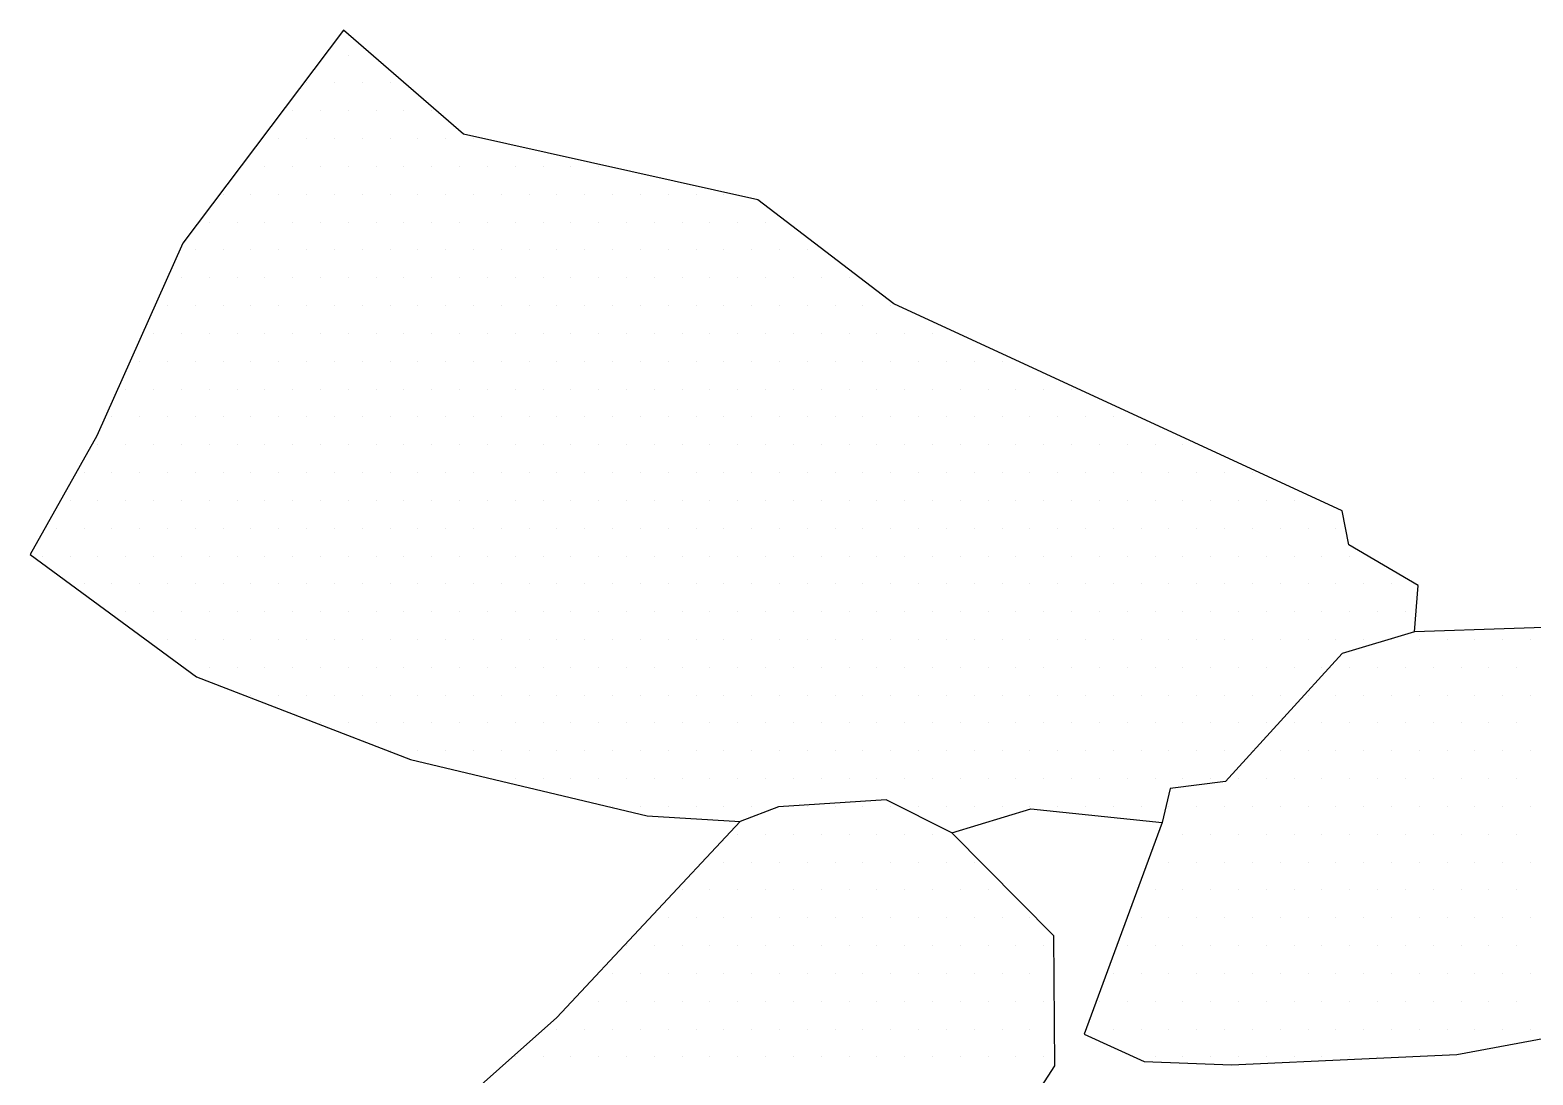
# Model space of a CAD drawing. Header units: metres. Extents: x -3.83 to -1.05, y -18.12 to -14.61.
# Drawn here: x -3.831 to -3.155, y -16.008 to -15.539 of the extents above; entities that cross this region are included whole.
import ezdxf

# ---------------------------------------------------------------- set-up
doc = ezdxf.new("R2010")
doc.units = ezdxf.units.M
doc.header["$LTSCALE"] = 25
doc.header["$MEASUREMENT"] = 0
doc.layers.get('0').update_dxf_attribs({"linetype": 'CONTINUOUS'})
doc.layers.add('STEINE', color=4, linetype='CONTINUOUS')
doc.layers.add('STEINESCHRAFF', color=4, linetype='CONTINUOUS')

# ---------------------------------------------------------------- blocks, each defined once
blk = doc.blocks.new('*X2')
at = {"color": 0}
for p, q in [((-368.75, -1555), (-368.75, -1555)), ((-370.625, -1556.25), (-370.625, -1556.25)), ((-369.375, -1556.25), (-369.375, -1556.25)), ((-368.125, -1556.25), (-368.125, -1556.25)), ((-366.875, -1556.25), (-366.875, -1556.25)), ((-371.25, -1557.5), (-371.25, -1557.5)), ((-370, -1557.5), (-370, -1557.5)), ((-368.75, -1557.5), (-368.75, -1557.5)), ((-367.5, -1557.5), (-367.5, -1557.5)), ((-366.25, -1557.5), (-366.25, -1557.5)), ((-365, -1557.5), (-365, -1557.5)), ((-371.875, -1558.75), (-371.875, -1558.75)), ((-370.625, -1558.75), (-370.625, -1558.75)), ((-369.375, -1558.75), (-369.375, -1558.75)), ((-368.125, -1558.75), (-368.125, -1558.75)), ((-366.875, -1558.75), (-366.875, -1558.75)), ((-365.625, -1558.75), (-365.625, -1558.75)), ((-364.375, -1558.75), (-364.375, -1558.75)), ((-363.125, -1558.75), (-363.125, -1558.75)), ((-372.5, -1560), (-372.5, -1560)), ((-371.25, -1560), (-371.25, -1560)), ((-370, -1560), (-370, -1560)), ((-368.75, -1560), (-368.75, -1560)), ((-367.5, -1560), (-367.5, -1560)), ((-366.25, -1560), (-366.25, -1560)), ((-365, -1560), (-365, -1560)), ((-363.75, -1560), (-363.75, -1560)), ((-362.5, -1560), (-362.5, -1560)), ((-361.25, -1560), (-361.25, -1560)), ((-360, -1560), (-360, -1560)), ((-358.75, -1560), (-358.75, -1560)), ((-357.5, -1560), (-357.5, -1560)), ((-374.375, -1561.25), (-374.375, -1561.25)), ((-373.125, -1561.25), (-373.125, -1561.25)), ((-371.875, -1561.25), (-371.875, -1561.25)), ((-370.625, -1561.25), (-370.625, -1561.25)), ((-369.375, -1561.25), (-369.375, -1561.25)), ((-368.125, -1561.25), (-368.125, -1561.25)), ((-366.875, -1561.25), (-366.875, -1561.25)), ((-365.625, -1561.25), (-365.625, -1561.25)), ((-364.375, -1561.25), (-364.375, -1561.25)), ((-363.125, -1561.25), (-363.125, -1561.25)), ((-361.875, -1561.25), (-361.875, -1561.25)), ((-360.625, -1561.25), (-360.625, -1561.25)), ((-359.375, -1561.25), (-359.375, -1561.25)), ((-358.125, -1561.25), (-358.125, -1561.25)), ((-356.875, -1561.25), (-356.875, -1561.25)), ((-355.625, -1561.25), (-355.625, -1561.25)), ((-354.375, -1561.25), (-354.375, -1561.25)), ((-353.125, -1561.25), (-353.125, -1561.25)), ((-351.875, -1561.25), (-351.875, -1561.25)), ((-375, -1562.5), (-375, -1562.5)), ((-373.75, -1562.5), (-373.75, -1562.5)), ((-372.5, -1562.5), (-372.5, -1562.5)), ((-371.25, -1562.5), (-371.25, -1562.5)), ((-370, -1562.5), (-370, -1562.5)), ((-368.75, -1562.5), (-368.75, -1562.5)), ((-367.5, -1562.5), (-367.5, -1562.5)), ((-366.25, -1562.5), (-366.25, -1562.5)), ((-365, -1562.5), (-365, -1562.5)), ((-363.75, -1562.5), (-363.75, -1562.5)), ((-362.5, -1562.5), (-362.5, -1562.5)), ((-361.25, -1562.5), (-361.25, -1562.5)), ((-360, -1562.5), (-360, -1562.5)), ((-358.75, -1562.5), (-358.75, -1562.5)), ((-357.5, -1562.5), (-357.5, -1562.5)), ((-356.25, -1562.5), (-356.25, -1562.5)), ((-355, -1562.5), (-355, -1562.5)), ((-353.75, -1562.5), (-353.75, -1562.5)), ((-352.5, -1562.5), (-352.5, -1562.5)), ((-351.25, -1562.5), (-351.25, -1562.5)), ((-350, -1562.5), (-350, -1562.5)), ((-375.625, -1563.75), (-375.625, -1563.75)), ((-374.375, -1563.75), (-374.375, -1563.75)), ((-373.125, -1563.75), (-373.125, -1563.75)), ((-371.875, -1563.75), (-371.875, -1563.75)), ((-370.625, -1563.75), (-370.625, -1563.75)), ((-369.375, -1563.75), (-369.375, -1563.75)), ((-368.125, -1563.75), (-368.125, -1563.75)), ((-366.875, -1563.75), (-366.875, -1563.75)), ((-365.625, -1563.75), (-365.625, -1563.75)), ((-364.375, -1563.75), (-364.375, -1563.75)), ((-363.125, -1563.75), (-363.125, -1563.75)), ((-361.875, -1563.75), (-361.875, -1563.75)), ((-360.625, -1563.75), (-360.625, -1563.75)), ((-359.375, -1563.75), (-359.375, -1563.75)), ((-358.125, -1563.75), (-358.125, -1563.75)), ((-356.875, -1563.75), (-356.875, -1563.75)), ((-355.625, -1563.75), (-355.625, -1563.75)), ((-354.375, -1563.75), (-354.375, -1563.75)), ((-353.125, -1563.75), (-353.125, -1563.75)), ((-351.875, -1563.75), (-351.875, -1563.75)), ((-350.625, -1563.75), (-350.625, -1563.75)), ((-349.375, -1563.75), (-349.375, -1563.75)), ((-348.125, -1563.75), (-348.125, -1563.75)), ((-376.25, -1565), (-376.25, -1565)), ((-375, -1565), (-375, -1565)), ((-373.75, -1565), (-373.75, -1565)), ((-372.5, -1565), (-372.5, -1565)), ((-371.25, -1565), (-371.25, -1565)), ((-370, -1565), (-370, -1565)), ((-368.75, -1565), (-368.75, -1565)), ((-367.5, -1565), (-367.5, -1565)), ((-366.25, -1565), (-366.25, -1565)), ((-365, -1565), (-365, -1565)), ((-363.75, -1565), (-363.75, -1565)), ((-362.5, -1565), (-362.5, -1565)), ((-361.25, -1565), (-361.25, -1565)), ((-360, -1565), (-360, -1565)), ((-358.75, -1565), (-358.75, -1565)), ((-357.5, -1565), (-357.5, -1565)), ((-356.25, -1565), (-356.25, -1565)), ((-355, -1565), (-355, -1565)), ((-353.75, -1565), (-353.75, -1565)), ((-352.5, -1565), (-352.5, -1565)), ((-351.25, -1565), (-351.25, -1565)), ((-350, -1565), (-350, -1565)), ((-348.75, -1565), (-348.75, -1565)), ((-347.5, -1565), (-347.5, -1565)), ((-346.25, -1565), (-346.25, -1565)), ((-376.875, -1566.25), (-376.875, -1566.25)), ((-375.625, -1566.25), (-375.625, -1566.25)), ((-374.375, -1566.25), (-374.375, -1566.25)), ((-373.125, -1566.25), (-373.125, -1566.25)), ((-371.875, -1566.25), (-371.875, -1566.25)), ((-370.625, -1566.25), (-370.625, -1566.25)), ((-369.375, -1566.25), (-369.375, -1566.25)), ((-368.125, -1566.25), (-368.125, -1566.25)), ((-366.875, -1566.25), (-366.875, -1566.25)), ((-365.625, -1566.25), (-365.625, -1566.25)), ((-364.375, -1566.25), (-364.375, -1566.25)), ((-363.125, -1566.25), (-363.125, -1566.25)), ((-361.875, -1566.25), (-361.875, -1566.25)), ((-360.625, -1566.25), (-360.625, -1566.25)), ((-359.375, -1566.25), (-359.375, -1566.25)), ((-358.125, -1566.25), (-358.125, -1566.25)), ((-356.875, -1566.25), (-356.875, -1566.25)), ((-355.625, -1566.25), (-355.625, -1566.25)), ((-354.375, -1566.25), (-354.375, -1566.25)), ((-353.125, -1566.25), (-353.125, -1566.25)), ((-351.875, -1566.25), (-351.875, -1566.25)), ((-350.625, -1566.25), (-350.625, -1566.25)), ((-349.375, -1566.25), (-349.375, -1566.25)), ((-348.125, -1566.25), (-348.125, -1566.25)), ((-346.875, -1566.25), (-346.875, -1566.25)), ((-345.625, -1566.25), (-345.625, -1566.25)), ((-344.375, -1566.25), (-344.375, -1566.25)), ((-377.5, -1567.5), (-377.5, -1567.5)), ((-376.25, -1567.5), (-376.25, -1567.5)), ((-375, -1567.5), (-375, -1567.5)), ((-373.75, -1567.5), (-373.75, -1567.5)), ((-372.5, -1567.5), (-372.5, -1567.5)), ((-371.25, -1567.5), (-371.25, -1567.5)), ((-370, -1567.5), (-370, -1567.5)), ((-368.75, -1567.5), (-368.75, -1567.5)), ((-367.5, -1567.5), (-367.5, -1567.5)), ((-366.25, -1567.5), (-366.25, -1567.5)), ((-365, -1567.5), (-365, -1567.5)), ((-363.75, -1567.5), (-363.75, -1567.5)), ((-362.5, -1567.5), (-362.5, -1567.5)), ((-361.25, -1567.5), (-361.25, -1567.5)), ((-360, -1567.5), (-360, -1567.5)), ((-358.75, -1567.5), (-358.75, -1567.5)), ((-357.5, -1567.5), (-357.5, -1567.5)), ((-356.25, -1567.5), (-356.25, -1567.5)), ((-355, -1567.5), (-355, -1567.5)), ((-353.75, -1567.5), (-353.75, -1567.5)), ((-352.5, -1567.5), (-352.5, -1567.5)), ((-351.25, -1567.5), (-351.25, -1567.5)), ((-350, -1567.5), (-350, -1567.5)), ((-348.75, -1567.5), (-348.75, -1567.5)), ((-347.5, -1567.5), (-347.5, -1567.5)), ((-346.25, -1567.5), (-346.25, -1567.5)), ((-345, -1567.5), (-345, -1567.5)), ((-343.75, -1567.5), (-343.75, -1567.5)), ((-342.5, -1567.5), (-342.5, -1567.5)), ((-378.125, -1568.75), (-378.125, -1568.75)), ((-376.875, -1568.75), (-376.875, -1568.75)), ((-375.625, -1568.75), (-375.625, -1568.75)), ((-374.375, -1568.75), (-374.375, -1568.75)), ((-373.125, -1568.75), (-373.125, -1568.75)), ((-371.875, -1568.75), (-371.875, -1568.75)), ((-370.625, -1568.75), (-370.625, -1568.75)), ((-369.375, -1568.75), (-369.375, -1568.75)), ((-368.125, -1568.75), (-368.125, -1568.75)), ((-366.875, -1568.75), (-366.875, -1568.75)), ((-365.625, -1568.75), (-365.625, -1568.75)), ((-364.375, -1568.75), (-364.375, -1568.75)), ((-363.125, -1568.75), (-363.125, -1568.75)), ((-361.875, -1568.75), (-361.875, -1568.75)), ((-360.625, -1568.75), (-360.625, -1568.75)), ((-359.375, -1568.75), (-359.375, -1568.75)), ((-358.125, -1568.75), (-358.125, -1568.75)), ((-356.875, -1568.75), (-356.875, -1568.75)), ((-355.625, -1568.75), (-355.625, -1568.75)), ((-354.375, -1568.75), (-354.375, -1568.75)), ((-353.125, -1568.75), (-353.125, -1568.75)), ((-351.875, -1568.75), (-351.875, -1568.75)), ((-350.625, -1568.75), (-350.625, -1568.75)), ((-349.375, -1568.75), (-349.375, -1568.75)), ((-348.125, -1568.75), (-348.125, -1568.75)), ((-346.875, -1568.75), (-346.875, -1568.75)), ((-345.625, -1568.75), (-345.625, -1568.75)), ((-344.375, -1568.75), (-344.375, -1568.75)), ((-343.125, -1568.75), (-343.125, -1568.75)), ((-341.875, -1568.75), (-341.875, -1568.75)), ((-340.625, -1568.75), (-340.625, -1568.75)), ((-339.375, -1568.75), (-339.375, -1568.75)), ((-378.75, -1570), (-378.75, -1570)), ((-377.5, -1570), (-377.5, -1570)), ((-376.25, -1570), (-376.25, -1570)), ((-375, -1570), (-375, -1570)), ((-373.75, -1570), (-373.75, -1570)), ((-372.5, -1570), (-372.5, -1570)), ((-371.25, -1570), (-371.25, -1570)), ((-370, -1570), (-370, -1570)), ((-368.75, -1570), (-368.75, -1570)), ((-367.5, -1570), (-367.5, -1570)), ((-366.25, -1570), (-366.25, -1570)), ((-365, -1570), (-365, -1570)), ((-363.75, -1570), (-363.75, -1570)), ((-362.5, -1570), (-362.5, -1570)), ((-361.25, -1570), (-361.25, -1570)), ((-360, -1570), (-360, -1570)), ((-358.75, -1570), (-358.75, -1570)), ((-357.5, -1570), (-357.5, -1570)), ((-356.25, -1570), (-356.25, -1570)), ((-355, -1570), (-355, -1570)), ((-353.75, -1570), (-353.75, -1570)), ((-352.5, -1570), (-352.5, -1570)), ((-351.25, -1570), (-351.25, -1570)), ((-350, -1570), (-350, -1570)), ((-348.75, -1570), (-348.75, -1570)), ((-347.5, -1570), (-347.5, -1570)), ((-346.25, -1570), (-346.25, -1570)), ((-345, -1570), (-345, -1570)), ((-343.75, -1570), (-343.75, -1570)), ((-342.5, -1570), (-342.5, -1570)), ((-341.25, -1570), (-341.25, -1570)), ((-340, -1570), (-340, -1570)), ((-338.75, -1570), (-338.75, -1570)), ((-337.5, -1570), (-337.5, -1570)), ((-336.25, -1570), (-336.25, -1570)), ((-379.375, -1571.25), (-379.375, -1571.25)), ((-378.125, -1571.25), (-378.125, -1571.25)), ((-376.875, -1571.25), (-376.875, -1571.25)), ((-375.625, -1571.25), (-375.625, -1571.25)), ((-374.375, -1571.25), (-374.375, -1571.25)), ((-373.125, -1571.25), (-373.125, -1571.25)), ((-371.875, -1571.25), (-371.875, -1571.25)), ((-370.625, -1571.25), (-370.625, -1571.25)), ((-369.375, -1571.25), (-369.375, -1571.25)), ((-368.125, -1571.25), (-368.125, -1571.25)), ((-366.875, -1571.25), (-366.875, -1571.25)), ((-365.625, -1571.25), (-365.625, -1571.25)), ((-364.375, -1571.25), (-364.375, -1571.25)), ((-363.125, -1571.25), (-363.125, -1571.25)), ((-361.875, -1571.25), (-361.875, -1571.25)), ((-360.625, -1571.25), (-360.625, -1571.25)), ((-359.375, -1571.25), (-359.375, -1571.25)), ((-358.125, -1571.25), (-358.125, -1571.25)), ((-356.875, -1571.25), (-356.875, -1571.25)), ((-355.625, -1571.25), (-355.625, -1571.25)), ((-354.375, -1571.25), (-354.375, -1571.25)), ((-353.125, -1571.25), (-353.125, -1571.25)), ((-351.875, -1571.25), (-351.875, -1571.25)), ((-350.625, -1571.25), (-350.625, -1571.25)), ((-349.375, -1571.25), (-349.375, -1571.25)), ((-348.125, -1571.25), (-348.125, -1571.25)), ((-346.875, -1571.25), (-346.875, -1571.25)), ((-345.625, -1571.25), (-345.625, -1571.25)), ((-344.375, -1571.25), (-344.375, -1571.25)), ((-343.125, -1571.25), (-343.125, -1571.25)), ((-341.875, -1571.25), (-341.875, -1571.25)), ((-340.625, -1571.25), (-340.625, -1571.25)), ((-339.375, -1571.25), (-339.375, -1571.25)), ((-338.125, -1571.25), (-338.125, -1571.25)), ((-336.875, -1571.25), (-336.875, -1571.25)), ((-335.625, -1571.25), (-335.625, -1571.25)), ((-334.375, -1571.25), (-334.375, -1571.25)), ((-380, -1572.5), (-380, -1572.5)), ((-378.75, -1572.5), (-378.75, -1572.5)), ((-377.5, -1572.5), (-377.5, -1572.5)), ((-376.25, -1572.5), (-376.25, -1572.5)), ((-375, -1572.5), (-375, -1572.5)), ((-373.75, -1572.5), (-373.75, -1572.5)), ((-372.5, -1572.5), (-372.5, -1572.5)), ((-371.25, -1572.5), (-371.25, -1572.5)), ((-370, -1572.5), (-370, -1572.5)), ((-368.75, -1572.5), (-368.75, -1572.5)), ((-367.5, -1572.5), (-367.5, -1572.5)), ((-366.25, -1572.5), (-366.25, -1572.5)), ((-365, -1572.5), (-365, -1572.5)), ((-363.75, -1572.5), (-363.75, -1572.5)), ((-362.5, -1572.5), (-362.5, -1572.5)), ((-361.25, -1572.5), (-361.25, -1572.5)), ((-360, -1572.5), (-360, -1572.5)), ((-358.75, -1572.5), (-358.75, -1572.5)), ((-357.5, -1572.5), (-357.5, -1572.5)), ((-356.25, -1572.5), (-356.25, -1572.5)), ((-355, -1572.5), (-355, -1572.5)), ((-353.75, -1572.5), (-353.75, -1572.5)), ((-352.5, -1572.5), (-352.5, -1572.5)), ((-351.25, -1572.5), (-351.25, -1572.5)), ((-350, -1572.5), (-350, -1572.5)), ((-348.75, -1572.5), (-348.75, -1572.5)), ((-347.5, -1572.5), (-347.5, -1572.5)), ((-346.25, -1572.5), (-346.25, -1572.5)), ((-345, -1572.5), (-345, -1572.5)), ((-343.75, -1572.5), (-343.75, -1572.5)), ((-342.5, -1572.5), (-342.5, -1572.5)), ((-341.25, -1572.5), (-341.25, -1572.5)), ((-340, -1572.5), (-340, -1572.5)), ((-338.75, -1572.5), (-338.75, -1572.5)), ((-337.5, -1572.5), (-337.5, -1572.5)), ((-336.25, -1572.5), (-336.25, -1572.5)), ((-335, -1572.5), (-335, -1572.5)), ((-333.75, -1572.5), (-333.75, -1572.5)), ((-332.5, -1572.5), (-332.5, -1572.5)), ((-331.25, -1572.5), (-331.25, -1572.5)), ((-380.625, -1573.75), (-380.625, -1573.75)), ((-379.375, -1573.75), (-379.375, -1573.75)), ((-378.125, -1573.75), (-378.125, -1573.75)), ((-376.875, -1573.75), (-376.875, -1573.75)), ((-375.625, -1573.75), (-375.625, -1573.75)), ((-374.375, -1573.75), (-374.375, -1573.75)), ((-373.125, -1573.75), (-373.125, -1573.75)), ((-371.875, -1573.75), (-371.875, -1573.75)), ((-370.625, -1573.75), (-370.625, -1573.75)), ((-369.375, -1573.75), (-369.375, -1573.75)), ((-368.125, -1573.75), (-368.125, -1573.75)), ((-366.875, -1573.75), (-366.875, -1573.75)), ((-365.625, -1573.75), (-365.625, -1573.75)), ((-364.375, -1573.75), (-364.375, -1573.75)), ((-363.125, -1573.75), (-363.125, -1573.75)), ((-361.875, -1573.75), (-361.875, -1573.75)), ((-360.625, -1573.75), (-360.625, -1573.75)), ((-359.375, -1573.75), (-359.375, -1573.75)), ((-358.125, -1573.75), (-358.125, -1573.75)), ((-356.875, -1573.75), (-356.875, -1573.75)), ((-355.625, -1573.75), (-355.625, -1573.75)), ((-354.375, -1573.75), (-354.375, -1573.75)), ((-353.125, -1573.75), (-353.125, -1573.75)), ((-351.875, -1573.75), (-351.875, -1573.75)), ((-350.625, -1573.75), (-350.625, -1573.75)), ((-349.375, -1573.75), (-349.375, -1573.75)), ((-348.125, -1573.75), (-348.125, -1573.75)), ((-346.875, -1573.75), (-346.875, -1573.75)), ((-345.625, -1573.75), (-345.625, -1573.75)), ((-344.375, -1573.75), (-344.375, -1573.75)), ((-343.125, -1573.75), (-343.125, -1573.75)), ((-341.875, -1573.75), (-341.875, -1573.75)), ((-340.625, -1573.75), (-340.625, -1573.75)), ((-339.375, -1573.75), (-339.375, -1573.75)), ((-338.125, -1573.75), (-338.125, -1573.75)), ((-336.875, -1573.75), (-336.875, -1573.75)), ((-335.625, -1573.75), (-335.625, -1573.75)), ((-334.375, -1573.75), (-334.375, -1573.75)), ((-333.125, -1573.75), (-333.125, -1573.75)), ((-331.875, -1573.75), (-331.875, -1573.75)), ((-330.625, -1573.75), (-330.625, -1573.75)), ((-329.375, -1573.75), (-329.375, -1573.75)), ((-328.125, -1573.75), (-328.125, -1573.75)), ((-381.25, -1575), (-381.25, -1575)), ((-380, -1575), (-380, -1575)), ((-378.75, -1575), (-378.75, -1575)), ((-377.5, -1575), (-377.5, -1575)), ((-376.25, -1575), (-376.25, -1575)), ((-375, -1575), (-375, -1575)), ((-373.75, -1575), (-373.75, -1575)), ((-372.5, -1575), (-372.5, -1575)), ((-371.25, -1575), (-371.25, -1575)), ((-370, -1575), (-370, -1575)), ((-368.75, -1575), (-368.75, -1575)), ((-367.5, -1575), (-367.5, -1575)), ((-366.25, -1575), (-366.25, -1575)), ((-365, -1575), (-365, -1575)), ((-363.75, -1575), (-363.75, -1575)), ((-362.5, -1575), (-362.5, -1575)), ((-361.25, -1575), (-361.25, -1575)), ((-360, -1575), (-360, -1575)), ((-358.75, -1575), (-358.75, -1575)), ((-357.5, -1575), (-357.5, -1575)), ((-356.25, -1575), (-356.25, -1575)), ((-355, -1575), (-355, -1575)), ((-353.75, -1575), (-353.75, -1575)), ((-352.5, -1575), (-352.5, -1575)), ((-351.25, -1575), (-351.25, -1575)), ((-350, -1575), (-350, -1575)), ((-348.75, -1575), (-348.75, -1575)), ((-347.5, -1575), (-347.5, -1575)), ((-346.25, -1575), (-346.25, -1575)), ((-345, -1575), (-345, -1575)), ((-343.75, -1575), (-343.75, -1575)), ((-342.5, -1575), (-342.5, -1575)), ((-341.25, -1575), (-341.25, -1575)), ((-340, -1575), (-340, -1575)), ((-338.75, -1575), (-338.75, -1575)), ((-337.5, -1575), (-337.5, -1575)), ((-336.25, -1575), (-336.25, -1575)), ((-335, -1575), (-335, -1575)), ((-333.75, -1575), (-333.75, -1575)), ((-332.5, -1575), (-332.5, -1575)), ((-331.25, -1575), (-331.25, -1575)), ((-330, -1575), (-330, -1575)), ((-328.75, -1575), (-328.75, -1575)), ((-327.5, -1575), (-327.5, -1575)), ((-326.25, -1575), (-326.25, -1575)), ((-381.875, -1576.25), (-381.875, -1576.25)), ((-380.625, -1576.25), (-380.625, -1576.25)), ((-379.375, -1576.25), (-379.375, -1576.25)), ((-378.125, -1576.25), (-378.125, -1576.25)), ((-376.875, -1576.25), (-376.875, -1576.25)), ((-375.625, -1576.25), (-375.625, -1576.25)), ((-374.375, -1576.25), (-374.375, -1576.25)), ((-373.125, -1576.25), (-373.125, -1576.25)), ((-371.875, -1576.25), (-371.875, -1576.25)), ((-370.625, -1576.25), (-370.625, -1576.25)), ((-369.375, -1576.25), (-369.375, -1576.25)), ((-368.125, -1576.25), (-368.125, -1576.25)), ((-366.875, -1576.25), (-366.875, -1576.25)), ((-365.625, -1576.25), (-365.625, -1576.25)), ((-364.375, -1576.25), (-364.375, -1576.25)), ((-363.125, -1576.25), (-363.125, -1576.25)), ((-361.875, -1576.25), (-361.875, -1576.25)), ((-360.625, -1576.25), (-360.625, -1576.25)), ((-359.375, -1576.25), (-359.375, -1576.25)), ((-358.125, -1576.25), (-358.125, -1576.25)), ((-356.875, -1576.25), (-356.875, -1576.25)), ((-355.625, -1576.25), (-355.625, -1576.25)), ((-354.375, -1576.25), (-354.375, -1576.25)), ((-353.125, -1576.25), (-353.125, -1576.25)), ((-351.875, -1576.25), (-351.875, -1576.25)), ((-350.625, -1576.25), (-350.625, -1576.25)), ((-349.375, -1576.25), (-349.375, -1576.25)), ((-348.125, -1576.25), (-348.125, -1576.25)), ((-346.875, -1576.25), (-346.875, -1576.25)), ((-345.625, -1576.25), (-345.625, -1576.25)), ((-344.375, -1576.25), (-344.375, -1576.25)), ((-343.125, -1576.25), (-343.125, -1576.25)), ((-341.875, -1576.25), (-341.875, -1576.25)), ((-340.625, -1576.25), (-340.625, -1576.25)), ((-339.375, -1576.25), (-339.375, -1576.25)), ((-338.125, -1576.25), (-338.125, -1576.25)), ((-336.875, -1576.25), (-336.875, -1576.25)), ((-335.625, -1576.25), (-335.625, -1576.25)), ((-334.375, -1576.25), (-334.375, -1576.25)), ((-333.125, -1576.25), (-333.125, -1576.25)), ((-331.875, -1576.25), (-331.875, -1576.25)), ((-330.625, -1576.25), (-330.625, -1576.25)), ((-329.375, -1576.25), (-329.375, -1576.25)), ((-328.125, -1576.25), (-328.125, -1576.25)), ((-326.875, -1576.25), (-326.875, -1576.25)), ((-325.625, -1576.25), (-325.625, -1576.25)), ((-324.375, -1576.25), (-324.375, -1576.25)), ((-382.5, -1577.5), (-382.5, -1577.5)), ((-381.25, -1577.5), (-381.25, -1577.5)), ((-380, -1577.5), (-380, -1577.5)), ((-378.75, -1577.5), (-378.75, -1577.5)), ((-377.5, -1577.5), (-377.5, -1577.5)), ((-376.25, -1577.5), (-376.25, -1577.5)), ((-375, -1577.5), (-375, -1577.5)), ((-373.75, -1577.5), (-373.75, -1577.5)), ((-372.5, -1577.5), (-372.5, -1577.5)), ((-371.25, -1577.5), (-371.25, -1577.5)), ((-370, -1577.5), (-370, -1577.5)), ((-368.75, -1577.5), (-368.75, -1577.5)), ((-367.5, -1577.5), (-367.5, -1577.5)), ((-366.25, -1577.5), (-366.25, -1577.5)), ((-365, -1577.5), (-365, -1577.5)), ((-363.75, -1577.5), (-363.75, -1577.5)), ((-362.5, -1577.5), (-362.5, -1577.5)), ((-361.25, -1577.5), (-361.25, -1577.5)), ((-360, -1577.5), (-360, -1577.5)), ((-358.75, -1577.5), (-358.75, -1577.5)), ((-357.5, -1577.5), (-357.5, -1577.5)), ((-356.25, -1577.5), (-356.25, -1577.5)), ((-355, -1577.5), (-355, -1577.5)), ((-353.75, -1577.5), (-353.75, -1577.5)), ((-352.5, -1577.5), (-352.5, -1577.5)), ((-351.25, -1577.5), (-351.25, -1577.5)), ((-350, -1577.5), (-350, -1577.5)), ((-348.75, -1577.5), (-348.75, -1577.5)), ((-347.5, -1577.5), (-347.5, -1577.5)), ((-346.25, -1577.5), (-346.25, -1577.5)), ((-345, -1577.5), (-345, -1577.5)), ((-343.75, -1577.5), (-343.75, -1577.5)), ((-342.5, -1577.5), (-342.5, -1577.5)), ((-341.25, -1577.5), (-341.25, -1577.5)), ((-340, -1577.5), (-340, -1577.5)), ((-338.75, -1577.5), (-338.75, -1577.5)), ((-337.5, -1577.5), (-337.5, -1577.5)), ((-336.25, -1577.5), (-336.25, -1577.5)), ((-335, -1577.5), (-335, -1577.5)), ((-333.75, -1577.5), (-333.75, -1577.5)), ((-332.5, -1577.5), (-332.5, -1577.5)), ((-331.25, -1577.5), (-331.25, -1577.5)), ((-330, -1577.5), (-330, -1577.5)), ((-328.75, -1577.5), (-328.75, -1577.5)), ((-327.5, -1577.5), (-327.5, -1577.5)), ((-326.25, -1577.5), (-326.25, -1577.5)), ((-325, -1577.5), (-325, -1577.5)), ((-323.75, -1577.5), (-323.75, -1577.5)), ((-380.625, -1578.75), (-380.625, -1578.75)), ((-379.375, -1578.75), (-379.375, -1578.75)), ((-378.125, -1578.75), (-378.125, -1578.75)), ((-376.875, -1578.75), (-376.875, -1578.75)), ((-375.625, -1578.75), (-375.625, -1578.75)), ((-374.375, -1578.75), (-374.375, -1578.75)), ((-373.125, -1578.75), (-373.125, -1578.75)), ((-371.875, -1578.75), (-371.875, -1578.75)), ((-370.625, -1578.75), (-370.625, -1578.75)), ((-369.375, -1578.75), (-369.375, -1578.75)), ((-368.125, -1578.75), (-368.125, -1578.75)), ((-366.875, -1578.75), (-366.875, -1578.75)), ((-365.625, -1578.75), (-365.625, -1578.75)), ((-364.375, -1578.75), (-364.375, -1578.75)), ((-363.125, -1578.75), (-363.125, -1578.75)), ((-361.875, -1578.75), (-361.875, -1578.75)), ((-360.625, -1578.75), (-360.625, -1578.75)), ((-359.375, -1578.75), (-359.375, -1578.75)), ((-358.125, -1578.75), (-358.125, -1578.75)), ((-356.875, -1578.75), (-356.875, -1578.75)), ((-355.625, -1578.75), (-355.625, -1578.75)), ((-354.375, -1578.75), (-354.375, -1578.75)), ((-353.125, -1578.75), (-353.125, -1578.75)), ((-351.875, -1578.75), (-351.875, -1578.75)), ((-350.625, -1578.75), (-350.625, -1578.75)), ((-349.375, -1578.75), (-349.375, -1578.75)), ((-348.125, -1578.75), (-348.125, -1578.75)), ((-346.875, -1578.75), (-346.875, -1578.75)), ((-345.625, -1578.75), (-345.625, -1578.75)), ((-344.375, -1578.75), (-344.375, -1578.75)), ((-343.125, -1578.75), (-343.125, -1578.75)), ((-341.875, -1578.75), (-341.875, -1578.75)), ((-340.625, -1578.75), (-340.625, -1578.75)), ((-339.375, -1578.75), (-339.375, -1578.75)), ((-338.125, -1578.75), (-338.125, -1578.75)), ((-336.875, -1578.75), (-336.875, -1578.75)), ((-335.625, -1578.75), (-335.625, -1578.75)), ((-334.375, -1578.75), (-334.375, -1578.75)), ((-333.125, -1578.75), (-333.125, -1578.75)), ((-331.875, -1578.75), (-331.875, -1578.75)), ((-330.625, -1578.75), (-330.625, -1578.75)), ((-329.375, -1578.75), (-329.375, -1578.75)), ((-328.125, -1578.75), (-328.125, -1578.75)), ((-326.875, -1578.75), (-326.875, -1578.75)), ((-325.625, -1578.75), (-325.625, -1578.75)), ((-324.375, -1578.75), (-324.375, -1578.75)), ((-323.125, -1578.75), (-323.125, -1578.75)), ((-321.875, -1578.75), (-321.875, -1578.75)), ((-378.75, -1580), (-378.75, -1580)), ((-377.5, -1580), (-377.5, -1580)), ((-376.25, -1580), (-376.25, -1580)), ((-375, -1580), (-375, -1580)), ((-373.75, -1580), (-373.75, -1580)), ((-372.5, -1580), (-372.5, -1580)), ((-371.25, -1580), (-371.25, -1580)), ((-370, -1580), (-370, -1580)), ((-368.75, -1580), (-368.75, -1580)), ((-367.5, -1580), (-367.5, -1580)), ((-366.25, -1580), (-366.25, -1580)), ((-365, -1580), (-365, -1580)), ((-363.75, -1580), (-363.75, -1580)), ((-362.5, -1580), (-362.5, -1580)), ((-361.25, -1580), (-361.25, -1580)), ((-360, -1580), (-360, -1580)), ((-358.75, -1580), (-358.75, -1580)), ((-357.5, -1580), (-357.5, -1580)), ((-356.25, -1580), (-356.25, -1580)), ((-355, -1580), (-355, -1580)), ((-353.75, -1580), (-353.75, -1580)), ((-352.5, -1580), (-352.5, -1580)), ((-351.25, -1580), (-351.25, -1580)), ((-350, -1580), (-350, -1580)), ((-348.75, -1580), (-348.75, -1580)), ((-347.5, -1580), (-347.5, -1580)), ((-346.25, -1580), (-346.25, -1580)), ((-345, -1580), (-345, -1580)), ((-343.75, -1580), (-343.75, -1580)), ((-342.5, -1580), (-342.5, -1580)), ((-341.25, -1580), (-341.25, -1580)), ((-340, -1580), (-340, -1580)), ((-338.75, -1580), (-338.75, -1580)), ((-337.5, -1580), (-337.5, -1580)), ((-336.25, -1580), (-336.25, -1580)), ((-335, -1580), (-335, -1580)), ((-333.75, -1580), (-333.75, -1580)), ((-332.5, -1580), (-332.5, -1580)), ((-331.25, -1580), (-331.25, -1580)), ((-330, -1580), (-330, -1580)), ((-328.75, -1580), (-328.75, -1580)), ((-327.5, -1580), (-327.5, -1580)), ((-326.25, -1580), (-326.25, -1580)), ((-325, -1580), (-325, -1580)), ((-323.75, -1580), (-323.75, -1580)), ((-322.5, -1580), (-322.5, -1580)), ((-321.25, -1580), (-321.25, -1580)), ((-376.875, -1581.25), (-376.875, -1581.25)), ((-375.625, -1581.25), (-375.625, -1581.25)), ((-374.375, -1581.25), (-374.375, -1581.25)), ((-373.125, -1581.25), (-373.125, -1581.25)), ((-371.875, -1581.25), (-371.875, -1581.25)), ((-370.625, -1581.25), (-370.625, -1581.25)), ((-369.375, -1581.25), (-369.375, -1581.25)), ((-368.125, -1581.25), (-368.125, -1581.25)), ((-366.875, -1581.25), (-366.875, -1581.25)), ((-365.625, -1581.25), (-365.625, -1581.25)), ((-364.375, -1581.25), (-364.375, -1581.25)), ((-363.125, -1581.25), (-363.125, -1581.25)), ((-361.875, -1581.25), (-361.875, -1581.25)), ((-360.625, -1581.25), (-360.625, -1581.25)), ((-359.375, -1581.25), (-359.375, -1581.25)), ((-358.125, -1581.25), (-358.125, -1581.25)), ((-356.875, -1581.25), (-356.875, -1581.25)), ((-355.625, -1581.25), (-355.625, -1581.25)), ((-354.375, -1581.25), (-354.375, -1581.25)), ((-353.125, -1581.25), (-353.125, -1581.25)), ((-351.875, -1581.25), (-351.875, -1581.25)), ((-350.625, -1581.25), (-350.625, -1581.25)), ((-349.375, -1581.25), (-349.375, -1581.25)), ((-348.125, -1581.25), (-348.125, -1581.25)), ((-346.875, -1581.25), (-346.875, -1581.25)), ((-345.625, -1581.25), (-345.625, -1581.25)), ((-344.375, -1581.25), (-344.375, -1581.25)), ((-343.125, -1581.25), (-343.125, -1581.25)), ((-341.875, -1581.25), (-341.875, -1581.25)), ((-340.625, -1581.25), (-340.625, -1581.25)), ((-339.375, -1581.25), (-339.375, -1581.25)), ((-338.125, -1581.25), (-338.125, -1581.25)), ((-336.875, -1581.25), (-336.875, -1581.25)), ((-335.625, -1581.25), (-335.625, -1581.25)), ((-334.375, -1581.25), (-334.375, -1581.25)), ((-333.125, -1581.25), (-333.125, -1581.25)), ((-331.875, -1581.25), (-331.875, -1581.25)), ((-330.625, -1581.25), (-330.625, -1581.25)), ((-329.375, -1581.25), (-329.375, -1581.25)), ((-328.125, -1581.25), (-328.125, -1581.25)), ((-326.875, -1581.25), (-326.875, -1581.25)), ((-325.625, -1581.25), (-325.625, -1581.25)), ((-324.375, -1581.25), (-324.375, -1581.25)), ((-323.125, -1581.25), (-323.125, -1581.25)), ((-321.875, -1581.25), (-321.875, -1581.25)), ((-320.625, -1581.25), (-320.625, -1581.25)), ((-319.375, -1581.25), (-319.375, -1581.25)), ((-318.125, -1581.25), (-318.125, -1581.25)), ((-316.875, -1581.25), (-316.875, -1581.25)), ((-315.625, -1581.25), (-315.625, -1581.25)), ((-375, -1582.5), (-375, -1582.5)), ((-373.75, -1582.5), (-373.75, -1582.5)), ((-372.5, -1582.5), (-372.5, -1582.5)), ((-371.25, -1582.5), (-371.25, -1582.5)), ((-370, -1582.5), (-370, -1582.5)), ((-368.75, -1582.5), (-368.75, -1582.5)), ((-367.5, -1582.5), (-367.5, -1582.5)), ((-366.25, -1582.5), (-366.25, -1582.5)), ((-365, -1582.5), (-365, -1582.5)), ((-363.75, -1582.5), (-363.75, -1582.5)), ((-362.5, -1582.5), (-362.5, -1582.5)), ((-361.25, -1582.5), (-361.25, -1582.5)), ((-360, -1582.5), (-360, -1582.5)), ((-358.75, -1582.5), (-358.75, -1582.5)), ((-357.5, -1582.5), (-357.5, -1582.5)), ((-356.25, -1582.5), (-356.25, -1582.5)), ((-355, -1582.5), (-355, -1582.5)), ((-353.75, -1582.5), (-353.75, -1582.5)), ((-352.5, -1582.5), (-352.5, -1582.5)), ((-351.25, -1582.5), (-351.25, -1582.5)), ((-350, -1582.5), (-350, -1582.5)), ((-348.75, -1582.5), (-348.75, -1582.5)), ((-347.5, -1582.5), (-347.5, -1582.5)), ((-346.25, -1582.5), (-346.25, -1582.5)), ((-345, -1582.5), (-345, -1582.5)), ((-343.75, -1582.5), (-343.75, -1582.5)), ((-342.5, -1582.5), (-342.5, -1582.5)), ((-341.25, -1582.5), (-341.25, -1582.5)), ((-340, -1582.5), (-340, -1582.5)), ((-338.75, -1582.5), (-338.75, -1582.5)), ((-337.5, -1582.5), (-337.5, -1582.5)), ((-336.25, -1582.5), (-336.25, -1582.5)), ((-335, -1582.5), (-335, -1582.5)), ((-333.75, -1582.5), (-333.75, -1582.5)), ((-332.5, -1582.5), (-332.5, -1582.5)), ((-331.25, -1582.5), (-331.25, -1582.5)), ((-330, -1582.5), (-330, -1582.5)), ((-328.75, -1582.5), (-328.75, -1582.5)), ((-327.5, -1582.5), (-327.5, -1582.5)), ((-326.25, -1582.5), (-326.25, -1582.5)), ((-325, -1582.5), (-325, -1582.5)), ((-323.75, -1582.5), (-323.75, -1582.5)), ((-322.5, -1582.5), (-322.5, -1582.5)), ((-321.25, -1582.5), (-321.25, -1582.5)), ((-320, -1582.5), (-320, -1582.5)), ((-318.75, -1582.5), (-318.75, -1582.5)), ((-317.5, -1582.5), (-317.5, -1582.5)), ((-316.25, -1582.5), (-316.25, -1582.5)), ((-373.125, -1583.75), (-373.125, -1583.75)), ((-371.875, -1583.75), (-371.875, -1583.75)), ((-370.625, -1583.75), (-370.625, -1583.75)), ((-369.375, -1583.75), (-369.375, -1583.75)), ((-368.125, -1583.75), (-368.125, -1583.75)), ((-366.875, -1583.75), (-366.875, -1583.75)), ((-365.625, -1583.75), (-365.625, -1583.75)), ((-364.375, -1583.75), (-364.375, -1583.75)), ((-363.125, -1583.75), (-363.125, -1583.75)), ((-361.875, -1583.75), (-361.875, -1583.75)), ((-360.625, -1583.75), (-360.625, -1583.75)), ((-359.375, -1583.75), (-359.375, -1583.75)), ((-358.125, -1583.75), (-358.125, -1583.75)), ((-356.875, -1583.75), (-356.875, -1583.75)), ((-355.625, -1583.75), (-355.625, -1583.75)), ((-354.375, -1583.75), (-354.375, -1583.75)), ((-353.125, -1583.75), (-353.125, -1583.75)), ((-351.875, -1583.75), (-351.875, -1583.75)), ((-350.625, -1583.75), (-350.625, -1583.75)), ((-349.375, -1583.75), (-349.375, -1583.75)), ((-348.125, -1583.75), (-348.125, -1583.75)), ((-346.875, -1583.75), (-346.875, -1583.75)), ((-345.625, -1583.75), (-345.625, -1583.75)), ((-344.375, -1583.75), (-344.375, -1583.75)), ((-343.125, -1583.75), (-343.125, -1583.75)), ((-341.875, -1583.75), (-341.875, -1583.75)), ((-340.625, -1583.75), (-340.625, -1583.75)), ((-339.375, -1583.75), (-339.375, -1583.75)), ((-338.125, -1583.75), (-338.125, -1583.75)), ((-336.875, -1583.75), (-336.875, -1583.75)), ((-335.625, -1583.75), (-335.625, -1583.75)), ((-334.375, -1583.75), (-334.375, -1583.75)), ((-333.125, -1583.75), (-333.125, -1583.75)), ((-331.875, -1583.75), (-331.875, -1583.75)), ((-330.625, -1583.75), (-330.625, -1583.75)), ((-329.375, -1583.75), (-329.375, -1583.75)), ((-328.125, -1583.75), (-328.125, -1583.75)), ((-326.875, -1583.75), (-326.875, -1583.75)), ((-325.625, -1583.75), (-325.625, -1583.75)), ((-324.375, -1583.75), (-324.375, -1583.75)), ((-323.125, -1583.75), (-323.125, -1583.75)), ((-321.875, -1583.75), (-321.875, -1583.75)), ((-320.625, -1583.75), (-320.625, -1583.75)), ((-319.375, -1583.75), (-319.375, -1583.75)), ((-318.125, -1583.75), (-318.125, -1583.75)), ((-316.875, -1583.75), (-316.875, -1583.75)), ((-315.625, -1583.75), (-315.625, -1583.75)), ((-370, -1585), (-370, -1585)), ((-368.75, -1585), (-368.75, -1585)), ((-367.5, -1585), (-367.5, -1585)), ((-366.25, -1585), (-366.25, -1585)), ((-365, -1585), (-365, -1585)), ((-363.75, -1585), (-363.75, -1585)), ((-362.5, -1585), (-362.5, -1585)), ((-361.25, -1585), (-361.25, -1585)), ((-360, -1585), (-360, -1585)), ((-358.75, -1585), (-358.75, -1585)), ((-357.5, -1585), (-357.5, -1585)), ((-356.25, -1585), (-356.25, -1585)), ((-355, -1585), (-355, -1585)), ((-353.75, -1585), (-353.75, -1585)), ((-352.5, -1585), (-352.5, -1585)), ((-351.25, -1585), (-351.25, -1585)), ((-350, -1585), (-350, -1585)), ((-348.75, -1585), (-348.75, -1585)), ((-347.5, -1585), (-347.5, -1585)), ((-346.25, -1585), (-346.25, -1585)), ((-345, -1585), (-345, -1585)), ((-343.75, -1585), (-343.75, -1585)), ((-342.5, -1585), (-342.5, -1585)), ((-341.25, -1585), (-341.25, -1585)), ((-340, -1585), (-340, -1585)), ((-338.75, -1585), (-338.75, -1585)), ((-337.5, -1585), (-337.5, -1585)), ((-336.25, -1585), (-336.25, -1585)), ((-335, -1585), (-335, -1585)), ((-333.75, -1585), (-333.75, -1585)), ((-332.5, -1585), (-332.5, -1585)), ((-331.25, -1585), (-331.25, -1585)), ((-330, -1585), (-330, -1585)), ((-328.75, -1585), (-328.75, -1585)), ((-327.5, -1585), (-327.5, -1585)), ((-326.25, -1585), (-326.25, -1585)), ((-325, -1585), (-325, -1585)), ((-323.75, -1585), (-323.75, -1585)), ((-322.5, -1585), (-322.5, -1585)), ((-321.25, -1585), (-321.25, -1585)), ((-320, -1585), (-320, -1585)), ((-318.75, -1585), (-318.75, -1585)), ((-317.5, -1585), (-317.5, -1585)), ((-316.25, -1585), (-316.25, -1585)), ((-366.875, -1586.25), (-366.875, -1586.25)), ((-365.625, -1586.25), (-365.625, -1586.25)), ((-364.375, -1586.25), (-364.375, -1586.25)), ((-363.125, -1586.25), (-363.125, -1586.25)), ((-361.875, -1586.25), (-361.875, -1586.25)), ((-360.625, -1586.25), (-360.625, -1586.25)), ((-359.375, -1586.25), (-359.375, -1586.25)), ((-358.125, -1586.25), (-358.125, -1586.25)), ((-356.875, -1586.25), (-356.875, -1586.25)), ((-355.625, -1586.25), (-355.625, -1586.25)), ((-354.375, -1586.25), (-354.375, -1586.25)), ((-353.125, -1586.25), (-353.125, -1586.25)), ((-351.875, -1586.25), (-351.875, -1586.25)), ((-350.625, -1586.25), (-350.625, -1586.25)), ((-349.375, -1586.25), (-349.375, -1586.25)), ((-348.125, -1586.25), (-348.125, -1586.25)), ((-346.875, -1586.25), (-346.875, -1586.25)), ((-345.625, -1586.25), (-345.625, -1586.25)), ((-344.375, -1586.25), (-344.375, -1586.25)), ((-343.125, -1586.25), (-343.125, -1586.25)), ((-341.875, -1586.25), (-341.875, -1586.25)), ((-340.625, -1586.25), (-340.625, -1586.25)), ((-339.375, -1586.25), (-339.375, -1586.25)), ((-338.125, -1586.25), (-338.125, -1586.25)), ((-336.875, -1586.25), (-336.875, -1586.25)), ((-335.625, -1586.25), (-335.625, -1586.25)), ((-334.375, -1586.25), (-334.375, -1586.25)), ((-333.125, -1586.25), (-333.125, -1586.25)), ((-331.875, -1586.25), (-331.875, -1586.25)), ((-330.625, -1586.25), (-330.625, -1586.25)), ((-329.375, -1586.25), (-329.375, -1586.25)), ((-328.125, -1586.25), (-328.125, -1586.25)), ((-326.875, -1586.25), (-326.875, -1586.25)), ((-325.625, -1586.25), (-325.625, -1586.25)), ((-324.375, -1586.25), (-324.375, -1586.25)), ((-323.125, -1586.25), (-323.125, -1586.25)), ((-321.875, -1586.25), (-321.875, -1586.25)), ((-320.625, -1586.25), (-320.625, -1586.25)), ((-319.375, -1586.25), (-319.375, -1586.25)), ((-318.125, -1586.25), (-318.125, -1586.25)), ((-316.875, -1586.25), (-316.875, -1586.25)), ((-315.625, -1586.25), (-315.625, -1586.25)), ((-361.25, -1587.5), (-361.25, -1587.5)), ((-360, -1587.5), (-360, -1587.5)), ((-358.75, -1587.5), (-358.75, -1587.5)), ((-357.5, -1587.5), (-357.5, -1587.5)), ((-356.25, -1587.5), (-356.25, -1587.5)), ((-355, -1587.5), (-355, -1587.5)), ((-353.75, -1587.5), (-353.75, -1587.5)), ((-352.5, -1587.5), (-352.5, -1587.5)), ((-351.25, -1587.5), (-351.25, -1587.5)), ((-350, -1587.5), (-350, -1587.5)), ((-348.75, -1587.5), (-348.75, -1587.5)), ((-347.5, -1587.5), (-347.5, -1587.5)), ((-346.25, -1587.5), (-346.25, -1587.5)), ((-345, -1587.5), (-345, -1587.5)), ((-343.75, -1587.5), (-343.75, -1587.5)), ((-342.5, -1587.5), (-342.5, -1587.5)), ((-341.25, -1587.5), (-341.25, -1587.5)), ((-340, -1587.5), (-340, -1587.5)), ((-338.75, -1587.5), (-338.75, -1587.5)), ((-337.5, -1587.5), (-337.5, -1587.5)), ((-336.25, -1587.5), (-336.25, -1587.5)), ((-335, -1587.5), (-335, -1587.5)), ((-333.75, -1587.5), (-333.75, -1587.5)), ((-332.5, -1587.5), (-332.5, -1587.5)), ((-331.25, -1587.5), (-331.25, -1587.5)), ((-330, -1587.5), (-330, -1587.5)), ((-328.75, -1587.5), (-328.75, -1587.5)), ((-327.5, -1587.5), (-327.5, -1587.5)), ((-326.25, -1587.5), (-326.25, -1587.5)), ((-325, -1587.5), (-325, -1587.5)), ((-323.75, -1587.5), (-323.75, -1587.5)), ((-322.5, -1587.5), (-322.5, -1587.5)), ((-321.25, -1587.5), (-321.25, -1587.5)), ((-320, -1587.5), (-320, -1587.5)), ((-318.75, -1587.5), (-318.75, -1587.5)), ((-317.5, -1587.5), (-317.5, -1587.5)), ((-316.25, -1587.5), (-316.25, -1587.5)), ((-356.875, -1588.75), (-356.875, -1588.75)), ((-355.625, -1588.75), (-355.625, -1588.75)), ((-354.375, -1588.75), (-354.375, -1588.75)), ((-353.125, -1588.75), (-353.125, -1588.75)), ((-351.875, -1588.75), (-351.875, -1588.75)), ((-350.625, -1588.75), (-350.625, -1588.75)), ((-349.375, -1588.75), (-349.375, -1588.75)), ((-348.125, -1588.75), (-348.125, -1588.75)), ((-346.875, -1588.75), (-346.875, -1588.75)), ((-345.625, -1588.75), (-345.625, -1588.75)), ((-344.375, -1588.75), (-344.375, -1588.75)), ((-343.125, -1588.75), (-343.125, -1588.75)), ((-341.875, -1588.75), (-341.875, -1588.75)), ((-340.625, -1588.75), (-340.625, -1588.75)), ((-339.375, -1588.75), (-339.375, -1588.75)), ((-338.125, -1588.75), (-338.125, -1588.75)), ((-336.875, -1588.75), (-336.875, -1588.75)), ((-335.625, -1588.75), (-335.625, -1588.75)), ((-334.375, -1588.75), (-334.375, -1588.75)), ((-333.125, -1588.75), (-333.125, -1588.75)), ((-331.875, -1588.75), (-331.875, -1588.75)), ((-330.625, -1588.75), (-330.625, -1588.75)), ((-329.375, -1588.75), (-329.375, -1588.75)), ((-328.125, -1588.75), (-328.125, -1588.75)), ((-326.875, -1588.75), (-326.875, -1588.75)), ((-325.625, -1588.75), (-325.625, -1588.75)), ((-324.375, -1588.75), (-324.375, -1588.75)), ((-323.125, -1588.75), (-323.125, -1588.75)), ((-321.875, -1588.75), (-321.875, -1588.75)), ((-320.625, -1588.75), (-320.625, -1588.75)), ((-319.375, -1588.75), (-319.375, -1588.75)), ((-318.125, -1588.75), (-318.125, -1588.75)), ((-316.875, -1588.75), (-316.875, -1588.75)), ((-315.625, -1588.75), (-315.625, -1588.75)), ((-351.25, -1590), (-351.25, -1590)), ((-350, -1590), (-350, -1590)), ((-348.75, -1590), (-348.75, -1590)), ((-347.5, -1590), (-347.5, -1590)), ((-346.25, -1590), (-346.25, -1590)), ((-345, -1590), (-345, -1590)), ((-343.75, -1590), (-343.75, -1590)), ((-342.5, -1590), (-342.5, -1590)), ((-331.25, -1590), (-331.25, -1590)), ((-330, -1590), (-330, -1590)), ((-328.75, -1590), (-328.75, -1590)), ((-327.5, -1590), (-327.5, -1590)), ((-326.25, -1590), (-326.25, -1590)), ((-325, -1590), (-325, -1590)), ((-323.75, -1590), (-323.75, -1590)), ((-322.5, -1590), (-322.5, -1590)), ((-321.25, -1590), (-321.25, -1590)), ((-320, -1590), (-320, -1590)), ((-318.75, -1590), (-318.75, -1590)), ((-317.5, -1590), (-317.5, -1590)), ((-316.25, -1590), (-316.25, -1590)), ((-351.875, -1591.25), (-351.875, -1591.25)), ((-350.625, -1591.25), (-350.625, -1591.25)), ((-349.375, -1591.25), (-349.375, -1591.25)), ((-348.125, -1591.25), (-348.125, -1591.25)), ((-346.875, -1591.25), (-346.875, -1591.25)), ((-345.625, -1591.25), (-345.625, -1591.25)), ((-344.375, -1591.25), (-344.375, -1591.25)), ((-343.125, -1591.25), (-343.125, -1591.25)), ((-341.875, -1591.25), (-341.875, -1591.25)), ((-340.625, -1591.25), (-340.625, -1591.25)), ((-331.875, -1591.25), (-331.875, -1591.25)), ((-330.625, -1591.25), (-330.625, -1591.25)), ((-329.375, -1591.25), (-329.375, -1591.25)), ((-328.125, -1591.25), (-328.125, -1591.25)), ((-326.875, -1591.25), (-326.875, -1591.25)), ((-325.625, -1591.25), (-325.625, -1591.25)), ((-324.375, -1591.25), (-324.375, -1591.25)), ((-323.125, -1591.25), (-323.125, -1591.25)), ((-321.875, -1591.25), (-321.875, -1591.25)), ((-320.625, -1591.25), (-320.625, -1591.25)), ((-319.375, -1591.25), (-319.375, -1591.25)), ((-318.125, -1591.25), (-318.125, -1591.25)), ((-316.875, -1591.25), (-316.875, -1591.25)), ((-315.625, -1591.25), (-315.625, -1591.25)), ((-353.75, -1592.5), (-353.75, -1592.5)), ((-352.5, -1592.5), (-352.5, -1592.5)), ((-351.25, -1592.5), (-351.25, -1592.5)), ((-350, -1592.5), (-350, -1592.5)), ((-348.75, -1592.5), (-348.75, -1592.5)), ((-347.5, -1592.5), (-347.5, -1592.5)), ((-346.25, -1592.5), (-346.25, -1592.5)), ((-345, -1592.5), (-345, -1592.5)), ((-343.75, -1592.5), (-343.75, -1592.5)), ((-342.5, -1592.5), (-342.5, -1592.5)), ((-341.25, -1592.5), (-341.25, -1592.5)), ((-340, -1592.5), (-340, -1592.5)), ((-332.5, -1592.5), (-332.5, -1592.5)), ((-331.25, -1592.5), (-331.25, -1592.5)), ((-330, -1592.5), (-330, -1592.5)), ((-328.75, -1592.5), (-328.75, -1592.5)), ((-327.5, -1592.5), (-327.5, -1592.5)), ((-326.25, -1592.5), (-326.25, -1592.5)), ((-325, -1592.5), (-325, -1592.5)), ((-323.75, -1592.5), (-323.75, -1592.5)), ((-322.5, -1592.5), (-322.5, -1592.5)), ((-321.25, -1592.5), (-321.25, -1592.5)), ((-320, -1592.5), (-320, -1592.5)), ((-318.75, -1592.5), (-318.75, -1592.5)), ((-317.5, -1592.5), (-317.5, -1592.5)), ((-316.25, -1592.5), (-316.25, -1592.5)), ((-354.375, -1593.75), (-354.375, -1593.75)), ((-353.125, -1593.75), (-353.125, -1593.75)), ((-351.875, -1593.75), (-351.875, -1593.75)), ((-350.625, -1593.75), (-350.625, -1593.75)), ((-349.375, -1593.75), (-349.375, -1593.75)), ((-348.125, -1593.75), (-348.125, -1593.75)), ((-346.875, -1593.75), (-346.875, -1593.75)), ((-345.625, -1593.75), (-345.625, -1593.75)), ((-344.375, -1593.75), (-344.375, -1593.75)), ((-343.125, -1593.75), (-343.125, -1593.75)), ((-341.875, -1593.75), (-341.875, -1593.75)), ((-340.625, -1593.75), (-340.625, -1593.75)), ((-339.375, -1593.75), (-339.375, -1593.75)), ((-338.125, -1593.75), (-338.125, -1593.75)), ((-333.125, -1593.75), (-333.125, -1593.75)), ((-331.875, -1593.75), (-331.875, -1593.75)), ((-330.625, -1593.75), (-330.625, -1593.75)), ((-329.375, -1593.75), (-329.375, -1593.75)), ((-328.125, -1593.75), (-328.125, -1593.75)), ((-326.875, -1593.75), (-326.875, -1593.75)), ((-325.625, -1593.75), (-325.625, -1593.75)), ((-324.375, -1593.75), (-324.375, -1593.75)), ((-323.125, -1593.75), (-323.125, -1593.75)), ((-321.875, -1593.75), (-321.875, -1593.75)), ((-320.625, -1593.75), (-320.625, -1593.75)), ((-319.375, -1593.75), (-319.375, -1593.75)), ((-318.125, -1593.75), (-318.125, -1593.75)), ((-316.875, -1593.75), (-316.875, -1593.75)), ((-315.625, -1593.75), (-315.625, -1593.75)), ((-356.25, -1595), (-356.25, -1595)), ((-355, -1595), (-355, -1595)), ((-353.75, -1595), (-353.75, -1595)), ((-352.5, -1595), (-352.5, -1595)), ((-351.25, -1595), (-351.25, -1595)), ((-350, -1595), (-350, -1595)), ((-348.75, -1595), (-348.75, -1595)), ((-347.5, -1595), (-347.5, -1595)), ((-346.25, -1595), (-346.25, -1595)), ((-345, -1595), (-345, -1595)), ((-343.75, -1595), (-343.75, -1595)), ((-342.5, -1595), (-342.5, -1595)), ((-341.25, -1595), (-341.25, -1595)), ((-340, -1595), (-340, -1595)), ((-338.75, -1595), (-338.75, -1595)), ((-337.5, -1595), (-337.5, -1595)), ((-333.75, -1595), (-333.75, -1595)), ((-332.5, -1595), (-332.5, -1595)), ((-331.25, -1595), (-331.25, -1595)), ((-330, -1595), (-330, -1595)), ((-328.75, -1595), (-328.75, -1595)), ((-327.5, -1595), (-327.5, -1595)), ((-326.25, -1595), (-326.25, -1595)), ((-325, -1595), (-325, -1595)), ((-323.75, -1595), (-323.75, -1595)), ((-322.5, -1595), (-322.5, -1595)), ((-321.25, -1595), (-321.25, -1595)), ((-320, -1595), (-320, -1595)), ((-318.75, -1595), (-318.75, -1595)), ((-317.5, -1595), (-317.5, -1595)), ((-316.25, -1595), (-316.25, -1595)), ((-356.875, -1596.25), (-356.875, -1596.25)), ((-355.625, -1596.25), (-355.625, -1596.25)), ((-354.375, -1596.25), (-354.375, -1596.25)), ((-353.125, -1596.25), (-353.125, -1596.25)), ((-351.875, -1596.25), (-351.875, -1596.25)), ((-350.625, -1596.25), (-350.625, -1596.25)), ((-349.375, -1596.25), (-349.375, -1596.25)), ((-348.125, -1596.25), (-348.125, -1596.25)), ((-346.875, -1596.25), (-346.875, -1596.25)), ((-345.625, -1596.25), (-345.625, -1596.25)), ((-344.375, -1596.25), (-344.375, -1596.25)), ((-343.125, -1596.25), (-343.125, -1596.25)), ((-341.875, -1596.25), (-341.875, -1596.25)), ((-340.625, -1596.25), (-340.625, -1596.25)), ((-339.375, -1596.25), (-339.375, -1596.25)), ((-338.125, -1596.25), (-338.125, -1596.25)), ((-334.375, -1596.25), (-334.375, -1596.25)), ((-333.125, -1596.25), (-333.125, -1596.25)), ((-331.875, -1596.25), (-331.875, -1596.25)), ((-330.625, -1596.25), (-330.625, -1596.25)), ((-329.375, -1596.25), (-329.375, -1596.25)), ((-328.125, -1596.25), (-328.125, -1596.25)), ((-326.875, -1596.25), (-326.875, -1596.25)), ((-325.625, -1596.25), (-325.625, -1596.25)), ((-324.375, -1596.25), (-324.375, -1596.25)), ((-323.125, -1596.25), (-323.125, -1596.25)), ((-321.875, -1596.25), (-321.875, -1596.25)), ((-320.625, -1596.25), (-320.625, -1596.25)), ((-319.375, -1596.25), (-319.375, -1596.25)), ((-318.125, -1596.25), (-318.125, -1596.25)), ((-316.875, -1596.25), (-316.875, -1596.25)), ((-315.625, -1596.25), (-315.625, -1596.25)), ((-357.5, -1597.5), (-357.5, -1597.5)), ((-356.25, -1597.5), (-356.25, -1597.5)), ((-355, -1597.5), (-355, -1597.5)), ((-353.75, -1597.5), (-353.75, -1597.5)), ((-352.5, -1597.5), (-352.5, -1597.5)), ((-351.25, -1597.5), (-351.25, -1597.5)), ((-350, -1597.5), (-350, -1597.5)), ((-348.75, -1597.5), (-348.75, -1597.5)), ((-347.5, -1597.5), (-347.5, -1597.5)), ((-346.25, -1597.5), (-346.25, -1597.5)), ((-345, -1597.5), (-345, -1597.5)), ((-343.75, -1597.5), (-343.75, -1597.5)), ((-342.5, -1597.5), (-342.5, -1597.5)), ((-341.25, -1597.5), (-341.25, -1597.5)), ((-340, -1597.5), (-340, -1597.5)), ((-338.75, -1597.5), (-338.75, -1597.5)), ((-337.5, -1597.5), (-337.5, -1597.5)), ((-335, -1597.5), (-335, -1597.5)), ((-333.75, -1597.5), (-333.75, -1597.5)), ((-332.5, -1597.5), (-332.5, -1597.5)), ((-331.25, -1597.5), (-331.25, -1597.5)), ((-330, -1597.5), (-330, -1597.5)), ((-328.75, -1597.5), (-328.75, -1597.5)), ((-327.5, -1597.5), (-327.5, -1597.5)), ((-326.25, -1597.5), (-326.25, -1597.5)), ((-325, -1597.5), (-325, -1597.5)), ((-323.75, -1597.5), (-323.75, -1597.5)), ((-322.5, -1597.5), (-322.5, -1597.5)), ((-321.25, -1597.5), (-321.25, -1597.5)), ((-320, -1597.5), (-320, -1597.5)), ((-318.75, -1597.5), (-318.75, -1597.5)), ((-317.5, -1597.5), (-317.5, -1597.5)), ((-316.25, -1597.5), (-316.25, -1597.5)), ((-359.375, -1598.75), (-359.375, -1598.75)), ((-358.125, -1598.75), (-358.125, -1598.75)), ((-356.875, -1598.75), (-356.875, -1598.75)), ((-355.625, -1598.75), (-355.625, -1598.75)), ((-354.375, -1598.75), (-354.375, -1598.75)), ((-353.125, -1598.75), (-353.125, -1598.75)), ((-351.875, -1598.75), (-351.875, -1598.75)), ((-350.625, -1598.75), (-350.625, -1598.75)), ((-349.375, -1598.75), (-349.375, -1598.75)), ((-348.125, -1598.75), (-348.125, -1598.75)), ((-346.875, -1598.75), (-346.875, -1598.75)), ((-345.625, -1598.75), (-345.625, -1598.75)), ((-344.375, -1598.75), (-344.375, -1598.75)), ((-343.125, -1598.75), (-343.125, -1598.75)), ((-341.875, -1598.75), (-341.875, -1598.75)), ((-340.625, -1598.75), (-340.625, -1598.75)), ((-339.375, -1598.75), (-339.375, -1598.75)), ((-338.125, -1598.75), (-338.125, -1598.75)), ((-334.375, -1598.75), (-334.375, -1598.75)), ((-333.125, -1598.75), (-333.125, -1598.75)), ((-331.875, -1598.75), (-331.875, -1598.75)), ((-330.625, -1598.75), (-330.625, -1598.75)), ((-329.375, -1598.75), (-329.375, -1598.75)), ((-328.125, -1598.75), (-328.125, -1598.75)), ((-326.875, -1598.75), (-326.875, -1598.75)), ((-325.625, -1598.75), (-325.625, -1598.75)), ((-324.375, -1598.75), (-324.375, -1598.75)), ((-323.125, -1598.75), (-323.125, -1598.75)), ((-321.875, -1598.75), (-321.875, -1598.75)), ((-320.625, -1598.75), (-320.625, -1598.75)), ((-319.375, -1598.75), (-319.375, -1598.75)), ((-318.125, -1598.75), (-318.125, -1598.75)), ((-316.875, -1598.75), (-316.875, -1598.75)), ((-315.625, -1598.75), (-315.625, -1598.75)), ((-361.25, -1600), (-361.25, -1600)), ((-360, -1600), (-360, -1600)), ((-358.75, -1600), (-358.75, -1600)), ((-357.5, -1600), (-357.5, -1600)), ((-356.25, -1600), (-356.25, -1600)), ((-355, -1600), (-355, -1600)), ((-353.75, -1600), (-353.75, -1600)), ((-352.5, -1600), (-352.5, -1600)), ((-351.25, -1600), (-351.25, -1600)), ((-350, -1600), (-350, -1600)), ((-348.75, -1600), (-348.75, -1600)), ((-347.5, -1600), (-347.5, -1600)), ((-346.25, -1600), (-346.25, -1600)), ((-345, -1600), (-345, -1600)), ((-343.75, -1600), (-343.75, -1600)), ((-342.5, -1600), (-342.5, -1600)), ((-341.25, -1600), (-341.25, -1600)), ((-340, -1600), (-340, -1600)), ((-338.75, -1600), (-338.75, -1600)), ((-337.5, -1600), (-337.5, -1600)), ((-332.5, -1600), (-332.5, -1600)), ((-331.25, -1600), (-331.25, -1600)), ((-330, -1600), (-330, -1600)), ((-328.75, -1600), (-328.75, -1600)), ((-327.5, -1600), (-327.5, -1600)), ((-326.25, -1600), (-326.25, -1600)), ((-325, -1600), (-325, -1600)), ((-323.75, -1600), (-323.75, -1600)), ((-322.5, -1600), (-322.5, -1600))]:
    blk.add_line(p, q, dxfattribs=at)

msp = doc.modelspace()

# ---------------------------------------------------------------- linework, layer by layer
at = {"layer": 'STEINE'}
for points in [[(-3.20837, -15.80911), (-3.20685, -15.78825), (-3.23789, -15.76996), (-3.24096, -15.7547), (-3.44245, -15.66173), (-3.50352, -15.61497), (-3.63579, -15.58554), (-3.68974, -15.53877), (-3.76192, -15.63445), (-3.80053, -15.72095), (-3.83051, -15.77438), (-3.7557, -15.82927), (-3.65954, -15.86635), (-3.55321, -15.89172), (-3.51149, -15.89424)], [(-3.32175, -15.89464), (-3.3568, -15.98978), (-3.32983, -16.00197), (-3.29066, -16.00348), (-3.23216, -16.0009), (-3.18944, -15.99884), (-3.14264, -15.99016), (-3.08313, -15.97996), (-3.03735, -15.97484), (-3.02567, -15.9494), (-3.05113, -15.8955), (-3.04046, -15.87819), (-3.06999, -15.83955), (-3.11884, -15.80601), (-3.20837, -15.80911), (-3.24092, -15.81879), (-3.29328, -15.87631), (-3.3182, -15.87937), (-3.32175, -15.89464)], [(-3.4942, -15.88762), (-3.51149, -15.89424), (-3.59385, -15.98229), (-3.67113, -16.05101), (-3.7062, -16.10495), (-3.68277, -16.15021), (-3.6614, -16.16444), (-3.64256, -16.19698), (-3.59677, -16.20408), (-3.54182, -16.2249), (-3.48943, -16.21368), (-3.46503, -16.18467), (-3.43706, -16.17245), (-3.43963, -16.13735), (-3.40356, -16.05594), (-3.37002, -16.00403), (-3.37056, -15.94553), (-3.41637, -15.89927), (-3.44588, -15.88454), (-3.4942, -15.88762)], [(-3.41637, -15.89927), (-3.38077, -15.88857), (-3.32175, -15.89464)]]:
    msp.add_lwpolyline(points, dxfattribs=at)

# ---------------------------------------------------------------- block references
at = {"layer": 'STEINESCHRAFF', "xscale": 0.01, "yscale": 0.01, "zscale": 0.01}
msp.add_blockref('*X2', (0, 0), dxfattribs=at)

doc.saveas('drawing.dxf')
